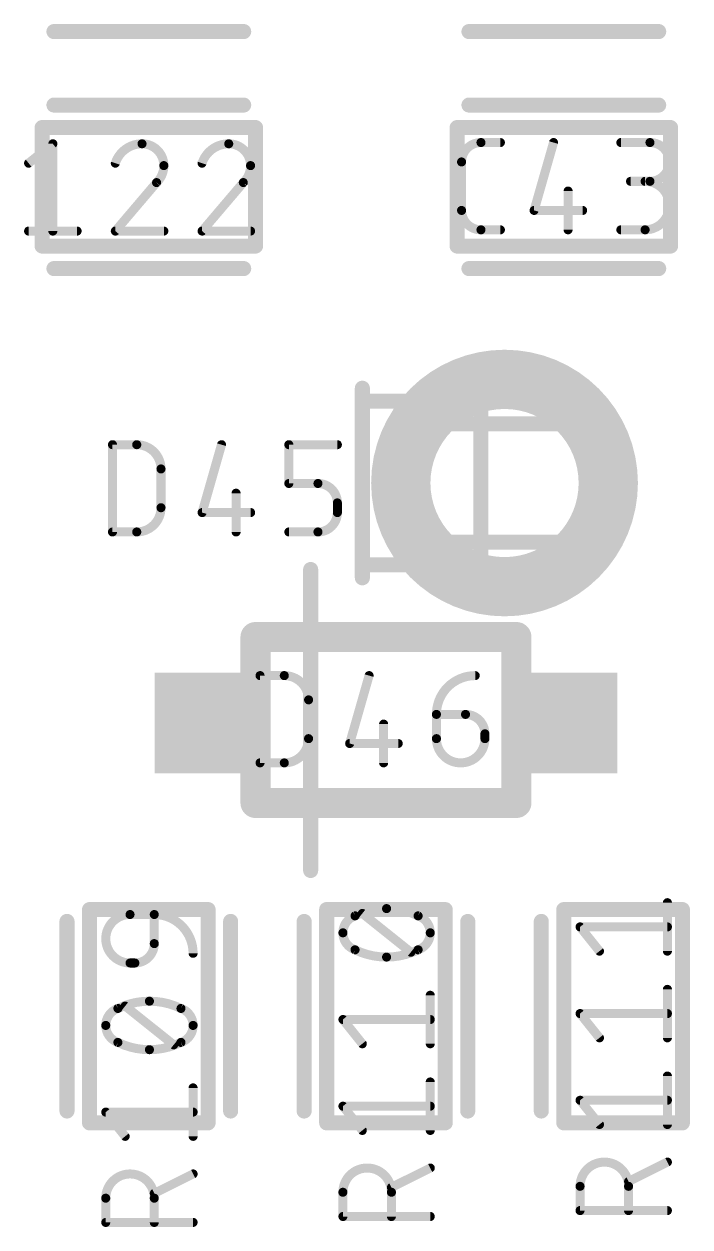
# Model space of a CAD drawing. Extents: x 0 to 107, y -11 to 54.
# Drawn here: x 45.95 to 51.56, y 9.72 to 19.87 of the extents above; entities that cross this region are included whole.
import ezdxf

# ---------------------------------------------------------------- set-up
doc = ezdxf.new("R2010")
doc.units = 0
for name, color, linetype in [('117', 253, 'CONTINUOUS'), ('21', 253, 'CONTINUOUS'), ('51', 253, 'CONTINUOUS')]:
    doc.layers.add(name, color=color, linetype=linetype)

# ---------------------------------------------------------------- blocks, each defined once
blk = doc.blocks.new('RECT')
blk.add_solid([(-0.5, -0.5), (0.5, -0.5), (-0.5, 0.5), (0.5, 0.5)])

msp = doc.modelspace()

# ---------------------------------------------------------------- linework, layer by layer
at = {"layer": '117', "const_width": 0.0762}
for points in [[(45.9861, 18.6994), (46.1907, 18.863)], [(46.1907, 18.863), (46.1907, 18.1264)], [(49.8013, 18.8736), (49.965, 18.8736)], [(50.4132, 18.8736), (50.2495, 18.3006)], [(50.9811, 18.8736), (51.2266, 18.8736)], [(49.6376, 18.3006), (49.6376, 18.7099)], [(51.2266, 18.5462), (51.0629, 18.5462)], [(47.0655, 18.5357), (46.7176, 18.1264)], [(47.797, 18.5357), (47.4492, 18.1264)], [(50.536, 18.4643), (50.536, 18.137)], [(50.2495, 18.3006), (50.6588, 18.3006)], [(49.965, 18.137), (49.8013, 18.137)], [(50.9811, 18.137), (51.1857, 18.137)], [(45.9861, 18.1264), (46.3953, 18.1264)], [(46.7176, 18.1264), (47.1269, 18.1264)], [(47.4492, 18.1264), (47.8584, 18.1264)], [(46.6936, 15.587), (46.6936, 16.3236)], [(46.6936, 16.3236), (46.8982, 16.3236)], [(47.6132, 16.3236), (47.4495, 15.7506)], [(48.1811, 15.9962), (48.1811, 16.3236)], [(48.1811, 16.3236), (48.5903, 16.3236)], [(47.1029, 16.1189), (47.1029, 15.7916)], [(47.736, 15.9143), (47.736, 15.587)], [(48.4266, 15.9962), (48.1811, 15.9962)], [(48.5903, 15.7506), (48.5903, 15.8325)], [(47.4495, 15.7506), (47.8588, 15.7506)], [(46.8982, 15.587), (46.6936, 15.587)], [(48.1811, 15.587), (48.4266, 15.587)], [(47.9381, 13.6381), (47.9381, 14.3747)], [(47.9381, 14.3747), (48.1427, 14.3747)], [(48.8577, 14.3747), (48.694, 13.8018)], [(48.3473, 14.1701), (48.3473, 13.8427)], [(49.4255, 14.0473), (49.6711, 14.0473)], [(49.4255, 13.8427), (49.4255, 14.0473)], [(48.9805, 13.9655), (48.9805, 13.6381)], [(49.8347, 13.8836), (49.8347, 13.8427)], [(48.694, 13.8018), (49.1032, 13.8018)], [(48.1427, 13.6381), (47.9381, 13.6381)], [(51.3736, 12.0492), (51.3736, 12.4584)], [(46.8416, 12.3584), (47.0462, 12.3584)], [(47.0462, 12.3584), (47.0462, 12.1129)], [(49.2099, 12.0401), (48.8006, 12.3675)], [(50.8006, 12.0492), (50.637, 12.2538)], [(50.637, 12.2538), (51.3736, 12.2538)], [(46.8825, 11.9492), (46.8416, 11.9492)], [(49.3736, 11.2676), (49.3736, 11.6769)], [(51.3736, 11.3176), (51.3736, 11.7269)], [(47.2099, 11.2586), (46.8006, 11.5859)], [(48.8006, 11.2676), (48.637, 11.4723)], [(48.637, 11.4723), (49.3736, 11.4723)], [(50.8006, 11.3176), (50.637, 11.5223)], [(50.637, 11.5223), (51.3736, 11.5223)], [(49.3736, 10.5361), (49.3736, 10.9453)], [(51.3736, 10.5861), (51.3736, 10.9953)], [(47.3736, 10.4861), (47.3736, 10.8953)], [(48.8006, 10.5361), (48.637, 10.7407)], [(48.637, 10.7407), (49.3736, 10.7407)], [(50.8006, 10.5861), (50.637, 10.7907)], [(50.637, 10.7907), (51.3736, 10.7907)], [(46.8006, 10.4861), (46.637, 10.6907)], [(46.637, 10.6907), (47.3736, 10.6907)], [(49.3736, 10.2189), (49.0462, 10.0553)], [(51.3736, 10.2689), (51.0462, 10.1052)], [(47.3736, 10.1689), (47.0462, 10.0053)], [(48.637, 9.8097), (48.637, 10.0143)], [(49.0462, 10.0143), (49.0462, 9.8097)], [(50.637, 9.8597), (50.637, 10.0643)], [(51.0462, 10.0643), (51.0462, 9.8597)], [(46.637, 9.7597), (46.637, 9.9643)], [(47.0462, 9.9643), (47.0462, 9.7597)], [(49.3736, 9.8097), (48.637, 9.8097)], [(51.3736, 9.8597), (50.637, 9.8597)], [(47.3736, 9.7597), (46.637, 9.7597)]]:
    msp.add_lwpolyline(points, dxfattribs=at)
at = {"layer": '117'}
for points, const_width in [([(46.2098, 18.863, 1), (46.1717, 18.863)], 0.0381), ([(46.2026, 18.8482, 1), (46.1788, 18.8779)], 0.0381), ([(46.9427, 18.863, 0.3252), (46.7176, 18.6994)], 0.0762), ([(46.9427, 18.8821, 1), (46.9427, 18.844)], 0.0381), ([(47.1269, 18.6789, 0.4142), (46.9427, 18.863)], 0.0762), ([(46.9427, 18.844, 1), (46.9427, 18.8821)], 0.0381), ([(47.6742, 18.863, 0.3252), (47.4492, 18.6994)], 0.0762), ([(47.6742, 18.8821, 1), (47.6742, 18.844)], 0.0381), ([(47.8584, 18.6789, 0.4142), (47.6742, 18.863)], 0.0762), ([(47.6742, 18.844, 1), (47.6742, 18.8821)], 0.0381), ([(49.8013, 18.8736, 0.4142), (49.6376, 18.7099)], 0.0762), ([(49.8013, 18.8926, 1), (49.8013, 18.8545)], 0.0381), ([(49.8013, 18.8545, 1), (49.8013, 18.8926)], 0.0381), ([(49.965, 18.8545, 1), (49.965, 18.8926)], 0.0381), ([(50.4315, 18.8683, 1), (50.3949, 18.8788)], 0.0381), ([(50.9811, 18.8926, 1), (50.9811, 18.8545)], 0.0381), ([(51.2266, 18.5462, 1), (51.2266, 18.8736)], 0.0762), ([(51.2266, 18.8926, 1), (51.2266, 18.8545)], 0.0381), ([(51.2266, 18.8545, 1), (51.2266, 18.8926)], 0.0381), ([(45.9742, 18.7142, 1), (45.998, 18.6845)], 0.0381), ([(46.6995, 18.7052, 1), (46.7358, 18.6935)], 0.0381), ([(47.0655, 18.5357, 0.2053), (47.1269, 18.6789)], 0.0762), ([(47.1459, 18.6789, 1), (47.1078, 18.6789)], 0.0381), ([(47.1078, 18.6789, 1), (47.1459, 18.6789)], 0.0381), ([(47.431, 18.7052, 1), (47.4673, 18.6935)], 0.0381), ([(47.797, 18.5357, 0.2053), (47.8584, 18.6789)], 0.0762), ([(47.8774, 18.6789, 1), (47.8393, 18.6789)], 0.0381), ([(47.8393, 18.6789, 1), (47.8774, 18.6789)], 0.0381), ([(49.6567, 18.7099, 1), (49.6186, 18.7099)], 0.0381), ([(49.6186, 18.7099, 1), (49.6567, 18.7099)], 0.0381), ([(51.0629, 18.5652, 1), (51.0629, 18.5271)], 0.0381), ([(51.1857, 18.137, 1), (51.1857, 18.5462)], 0.0762), ([(51.1857, 18.5652, 1), (51.1857, 18.5271)], 0.0381), ([(51.2266, 18.5652, 1), (51.2266, 18.5271)], 0.0381), ([(51.2266, 18.5271, 1), (51.2266, 18.5652)], 0.0381), ([(47.0523, 18.5495, 1), (47.0786, 18.5219)], 0.0381), ([(47.08, 18.5233, 1), (47.051, 18.548)], 0.0381), ([(47.7839, 18.5495, 1), (47.8101, 18.5219)], 0.0381), ([(47.8115, 18.5233, 1), (47.7825, 18.548)], 0.0381), ([(50.555, 18.4643, 1), (50.5169, 18.4643)], 0.0381), ([(49.6376, 18.3006, 0.4142), (49.8013, 18.137)], 0.0762), ([(49.6567, 18.3006, 1), (49.6186, 18.3006)], 0.0381), ([(49.6186, 18.3006, 1), (49.6567, 18.3006)], 0.0381), ([(50.2495, 18.3197, 1), (50.2495, 18.2816)], 0.0381), ([(50.2312, 18.3059, 1), (50.2679, 18.2954)], 0.0381), ([(50.6588, 18.2816, 1), (50.6588, 18.3197)], 0.0381), ([(49.8013, 18.156, 1), (49.8013, 18.1179)], 0.0381), ([(49.8013, 18.1179, 1), (49.8013, 18.156)], 0.0381), ([(49.965, 18.1179, 1), (49.965, 18.156)], 0.0381), ([(50.9811, 18.156, 1), (50.9811, 18.1179)], 0.0381), ([(51.1857, 18.156, 1), (51.1857, 18.1179)], 0.0381), ([(51.1857, 18.1179, 1), (51.1857, 18.156)], 0.0381), ([(45.9861, 18.1455, 1), (45.9861, 18.1074)], 0.0381), ([(46.1717, 18.1264, 1), (46.2098, 18.1264)], 0.0381), ([(46.3953, 18.1074, 1), (46.3953, 18.1455)], 0.0381), ([(46.7176, 18.1455, 1), (46.7176, 18.1074)], 0.0381), ([(46.7031, 18.1388, 1), (46.7322, 18.1141)], 0.0381), ([(47.1269, 18.1074, 1), (47.1269, 18.1455)], 0.0381), ([(47.4492, 18.1455, 1), (47.4492, 18.1074)], 0.0381), ([(47.4347, 18.1388, 1), (47.4637, 18.1141)], 0.0381), ([(47.8584, 18.1074, 1), (47.8584, 18.1455)], 0.0381), ([(50.5169, 18.137, 1), (50.555, 18.137)], 0.0381), ([(46.7127, 16.3236, 1), (46.6746, 16.3236)], 0.0381), ([(46.6936, 16.3426, 1), (46.6936, 16.3045)], 0.0381), ([(47.1029, 16.1189, 0.4142), (46.8982, 16.3236)], 0.0762), ([(46.8982, 16.3426, 1), (46.8982, 16.3045)], 0.0381), ([(46.8982, 16.3045, 1), (46.8982, 16.3426)], 0.0381), ([(47.6315, 16.3183, 1), (47.5949, 16.3288)], 0.0381), ([(48.2001, 16.3236, 1), (48.162, 16.3236)], 0.0381), ([(48.1811, 16.3426, 1), (48.1811, 16.3045)], 0.0381), ([(48.5903, 16.3045, 1), (48.5903, 16.3426)], 0.0381), ([(47.1219, 16.1189, 1), (47.0838, 16.1189)], 0.0381), ([(47.0838, 16.1189, 1), (47.1219, 16.1189)], 0.0381), ([(47.755, 15.9143, 1), (47.7169, 15.9143)], 0.0381), ([(48.162, 15.9962, 1), (48.2001, 15.9962)], 0.0381), ([(48.1811, 16.0152, 1), (48.1811, 15.9771)], 0.0381), ([(48.5903, 15.8325, 0.4142), (48.4266, 15.9962)], 0.0762), ([(48.4266, 16.0152, 1), (48.4266, 15.9771)], 0.0381), ([(48.4266, 15.9771, 1), (48.4266, 16.0152)], 0.0381), ([(48.6093, 15.8325, 1), (48.5712, 15.8325)], 0.0381), ([(48.5712, 15.8325, 1), (48.6093, 15.8325)], 0.0381), ([(46.8982, 15.587, 0.4142), (47.1029, 15.7916)], 0.0762), ([(47.1219, 15.7916, 1), (47.0838, 15.7916)], 0.0381), ([(47.0838, 15.7916, 1), (47.1219, 15.7916)], 0.0381), ([(47.4495, 15.7697, 1), (47.4495, 15.7316)], 0.0381), ([(47.4312, 15.7559, 1), (47.4679, 15.7454)], 0.0381), ([(47.8588, 15.7316, 1), (47.8588, 15.7697)], 0.0381), ([(48.4266, 15.587, 0.4142), (48.5903, 15.7506)], 0.0762), ([(48.6093, 15.7506, 1), (48.5712, 15.7506)], 0.0381), ([(48.5712, 15.7506, 1), (48.6093, 15.7506)], 0.0381), ([(46.6936, 15.606, 1), (46.6936, 15.5679)], 0.0381), ([(46.6746, 15.587, 1), (46.7127, 15.587)], 0.0381), ([(46.8982, 15.606, 1), (46.8982, 15.5679)], 0.0381), ([(46.8982, 15.5679, 1), (46.8982, 15.606)], 0.0381), ([(47.7169, 15.587, 1), (47.755, 15.587)], 0.0381), ([(48.1811, 15.606, 1), (48.1811, 15.5679)], 0.0381), ([(48.4266, 15.606, 1), (48.4266, 15.5679)], 0.0381), ([(48.4266, 15.5679, 1), (48.4266, 15.606)], 0.0381), ([(47.9381, 14.3938, 1), (47.9381, 14.3557)], 0.0381), ([(47.9572, 14.3747, 1), (47.9191, 14.3747)], 0.0381), ([(48.1427, 14.3938, 1), (48.1427, 14.3557)], 0.0381), ([(48.3473, 14.1701, 0.4142), (48.1427, 14.3747)], 0.0762), ([(48.1427, 14.3557, 1), (48.1427, 14.3938)], 0.0381), ([(48.876, 14.3695, 1), (48.8394, 14.3799)], 0.0381), ([(49.7529, 14.3747, 0.4142), (49.4255, 14.0473)], 0.0762), ([(49.7529, 14.3557, 1), (49.7529, 14.3937)], 0.0381), ([(48.3664, 14.1701, 1), (48.3283, 14.1701)], 0.0381), ([(48.3283, 14.1701, 1), (48.3664, 14.1701)], 0.0381), ([(49.4255, 14.0664, 1), (49.4255, 14.0283)], 0.0381), ([(49.4446, 14.0473, 1), (49.4065, 14.0473)], 0.0381), ([(49.4065, 14.0473, 1), (49.4446, 14.0473)], 0.0381), ([(49.8347, 13.8836, 0.4142), (49.6711, 14.0473)], 0.0762), ([(49.6711, 14.0664, 1), (49.6711, 14.0283)], 0.0381), ([(49.6711, 14.0283, 1), (49.6711, 14.0664)], 0.0381), ([(48.9995, 13.9655, 1), (48.9614, 13.9655)], 0.0381), ([(49.8538, 13.8836, 1), (49.8157, 13.8836)], 0.0381), ([(48.1427, 13.6381, 0.4142), (48.3473, 13.8427)], 0.0762), ([(48.3664, 13.8427, 1), (48.3283, 13.8427)], 0.0381), ([(48.3283, 13.8427, 1), (48.3664, 13.8427)], 0.0381), ([(48.694, 13.8208, 1), (48.694, 13.7827)], 0.0381), ([(48.6757, 13.807, 1), (48.7123, 13.7966)], 0.0381), ([(49.1032, 13.7827, 1), (49.1032, 13.8208)], 0.0381), ([(49.4255, 13.8427, 1), (49.8347, 13.8427)], 0.0762), ([(49.4446, 13.8427, 1), (49.4065, 13.8427)], 0.0381), ([(49.4065, 13.8427, 1), (49.4446, 13.8427)], 0.0381), ([(49.8157, 13.8836, 1), (49.8538, 13.8836)], 0.0381), ([(49.8538, 13.8427, 1), (49.8157, 13.8427)], 0.0381), ([(49.8157, 13.8427, 1), (49.8538, 13.8427)], 0.0381), ([(47.9381, 13.6572, 1), (47.9381, 13.6191)], 0.0381), ([(47.9191, 13.6381, 1), (47.9572, 13.6381)], 0.0381), ([(48.1427, 13.6571, 1), (48.1427, 13.6191)], 0.0381), ([(48.1427, 13.6191, 1), (48.1427, 13.6572)], 0.0381), ([(48.9614, 13.6381, 1), (48.9995, 13.6381)], 0.0381), ([(51.3926, 12.4584, 1), (51.3545, 12.4584)], 0.0381), ([(46.8416, 12.3584, 1), (46.8416, 11.9492)], 0.0762), ([(46.8416, 12.3774, 1), (46.8416, 12.3393)], 0.0381), ([(46.8416, 12.3393, 1), (46.8416, 12.3774)], 0.0381), ([(47.0652, 12.3584, 1), (47.0271, 12.3584)], 0.0381), ([(47.3736, 12.031, 0.4142), (47.0462, 12.3584)], 0.0762), ([(47.0462, 12.3774, 1), (47.0462, 12.3393)], 0.0381), ([(47.0462, 12.3393, 1), (47.0462, 12.3774)], 0.0381), ([(49.0053, 12.4084, 0.1139), (48.7393, 12.347)], 0.0762), ([(48.8125, 12.3823, 1), (48.7887, 12.3526)], 0.0381), ([(49.2713, 12.347, 0.1139), (49.0053, 12.4084)], 0.0762), ([(49.0053, 12.4274, 1), (49.0053, 12.3893)], 0.0381), ([(49.0053, 12.3893, 1), (49.0053, 12.4274)], 0.0381), ([(48.7393, 12.347, 0.3205), (48.637, 12.2038)], 0.0762), ([(48.7309, 12.3641, 1), (48.7476, 12.3299)], 0.0381), ([(48.7454, 12.329, 1), (48.7331, 12.365)], 0.0381), ([(49.3736, 12.2038, 0.3205), (49.2713, 12.347)], 0.0762), ([(49.2774, 12.365, 1), (49.2651, 12.329)], 0.0381), ([(49.2629, 12.3299, 1), (49.2796, 12.3641)], 0.0381), ([(50.6518, 12.2657, 1), (50.6221, 12.2419)], 0.0381), ([(50.637, 12.2728, 1), (50.637, 12.2347)], 0.0381), ([(51.3736, 12.2347, 1), (51.3736, 12.2728)], 0.0381), ([(48.656, 12.2038, 1), (48.6179, 12.2038)], 0.0381), ([(48.6179, 12.2038, 1), (48.656, 12.2038)], 0.0381), ([(48.637, 12.2038, 0.3205), (48.7393, 12.0605)], 0.0762), ([(49.2713, 12.0605, 0.3204), (49.3736, 12.2038)], 0.0762), ([(49.3926, 12.2038, 1), (49.3545, 12.2038)], 0.0381), ([(49.3545, 12.2038, 1), (49.3926, 12.2038)], 0.0381), ([(46.8825, 11.9492, 0.4142), (47.0462, 12.1129)], 0.0762), ([(47.0652, 12.1129, 1), (47.0271, 12.1129)], 0.0381), ([(47.0271, 12.1129, 1), (47.0652, 12.1129)], 0.0381), ([(48.7476, 12.0777, 1), (48.7309, 12.0434)], 0.0381), ([(48.7393, 12.0605, 0.1139), (49.0053, 11.9992)], 0.0762), ([(48.7331, 12.0425, 1), (48.7454, 12.0786)], 0.0381), ([(49.0053, 11.9992, 0.1139), (49.2713, 12.0605)], 0.0762), ([(49.2651, 12.0786, 1), (49.2774, 12.0425)], 0.0381), ([(49.2796, 12.0434, 1), (49.2629, 12.0777)], 0.0381), ([(46.8416, 11.9682, 1), (46.8416, 11.9301)], 0.0381), ([(46.8416, 11.9301, 1), (46.8416, 11.9682)], 0.0381), ([(46.8825, 11.9682, 1), (46.8825, 11.9301)], 0.0381), ([(46.8825, 11.9301, 1), (46.8825, 11.9682)], 0.0381), ([(47.3545, 12.031, 1), (47.3926, 12.031)], 0.0381), ([(49.0053, 12.0182, 1), (49.0053, 11.9801)], 0.0381), ([(49.0053, 11.9801, 1), (49.0053, 12.0182)], 0.0381), ([(49.198, 12.0252, 1), (49.2218, 12.055)], 0.0381), ([(50.7858, 12.0373, 1), (50.8155, 12.0611)], 0.0381), ([(51.3545, 12.0492, 1), (51.3926, 12.0492)], 0.0381), ([(49.3926, 11.6769, 1), (49.3545, 11.6769)], 0.0381), ([(51.3926, 11.7269, 1), (51.3545, 11.7269)], 0.0381), ([(46.7393, 11.5655, 0.3205), (46.637, 11.4223)], 0.0762), ([(47.0053, 11.6269, 0.1139), (46.7393, 11.5655)], 0.0762), ([(46.7309, 11.5826, 1), (46.7476, 11.5484)], 0.0381), ([(46.7454, 11.5475, 1), (46.7331, 11.5835)], 0.0381), ([(46.8125, 11.6008, 1), (46.7887, 11.5711)], 0.0381), ([(47.2713, 11.5655, 0.1139), (47.0053, 11.6269)], 0.0762), ([(47.0053, 11.6459, 1), (47.0053, 11.6078)], 0.0381), ([(47.0053, 11.6078, 1), (47.0053, 11.6459)], 0.0381), ([(47.3736, 11.4223, 0.3205), (47.2713, 11.5655)], 0.0762), ([(47.2774, 11.5835, 1), (47.2651, 11.5475)], 0.0381), ([(47.2629, 11.5484, 1), (47.2796, 11.5826)], 0.0381), ([(48.6518, 11.4842, 1), (48.6221, 11.4604)], 0.0381), ([(48.637, 11.4913, 1), (48.637, 11.4532)], 0.0381), ([(49.3736, 11.4532, 1), (49.3736, 11.4913)], 0.0381), ([(50.6518, 11.5342, 1), (50.6221, 11.5104)], 0.0381), ([(50.637, 11.5413, 1), (50.637, 11.5032)], 0.0381), ([(51.3736, 11.5032, 1), (51.3736, 11.5413)], 0.0381), ([(46.656, 11.4223, 1), (46.6179, 11.4223)], 0.0381), ([(46.6179, 11.4223, 1), (46.656, 11.4223)], 0.0381), ([(46.637, 11.4223, 0.3205), (46.7393, 11.279)], 0.0762), ([(47.2713, 11.279, 0.3204), (47.3736, 11.4223)], 0.0762), ([(47.3926, 11.4223, 1), (47.3545, 11.4223)], 0.0381), ([(47.3545, 11.4223, 1), (47.3926, 11.4223)], 0.0381), ([(46.7393, 11.279, 0.1139), (47.0053, 11.2176)], 0.0762), ([(46.7476, 11.2961, 1), (46.7309, 11.2619)], 0.0381), ([(46.7331, 11.261, 1), (46.7454, 11.297)], 0.0381), ([(47.0053, 11.2176, 0.1139), (47.2713, 11.279)], 0.0762), ([(47.198, 11.2437, 1), (47.2218, 11.2734)], 0.0381), ([(47.2651, 11.297, 1), (47.2774, 11.261)], 0.0381), ([(47.2796, 11.2619, 1), (47.2629, 11.2961)], 0.0381), ([(48.7858, 11.2557, 1), (48.8155, 11.2795)], 0.0381), ([(49.3545, 11.2676, 1), (49.3926, 11.2676)], 0.0381), ([(50.7858, 11.3057, 1), (50.8155, 11.3295)], 0.0381), ([(51.3545, 11.3176, 1), (51.3926, 11.3176)], 0.0381), ([(47.0053, 11.2367, 1), (47.0053, 11.1986)], 0.0381), ([(47.0053, 11.1986, 1), (47.0053, 11.2367)], 0.0381), ([(49.3926, 10.9453, 1), (49.3545, 10.9453)], 0.0381), ([(51.3926, 10.9953, 1), (51.3545, 10.9953)], 0.0381), ([(47.3926, 10.8953, 1), (47.3545, 10.8953)], 0.0381), ([(48.637, 10.7598, 1), (48.637, 10.7217)], 0.0381), ([(48.6518, 10.7526, 1), (48.6221, 10.7288)], 0.0381), ([(49.3736, 10.7217, 1), (49.3736, 10.7598)], 0.0381), ([(50.6518, 10.8026, 1), (50.6221, 10.7788)], 0.0381), ([(50.637, 10.8098, 1), (50.637, 10.7717)], 0.0381), ([(51.3736, 10.7717, 1), (51.3736, 10.8098)], 0.0381), ([(46.6518, 10.7026, 1), (46.6221, 10.6788)], 0.0381), ([(46.637, 10.7098, 1), (46.637, 10.6717)], 0.0381), ([(47.3736, 10.6717, 1), (47.3736, 10.7098)], 0.0381), ([(48.7858, 10.5242, 1), (48.8155, 10.548)], 0.0381), ([(50.7858, 10.5742, 1), (50.8155, 10.598)], 0.0381), ([(51.3545, 10.5861, 1), (51.3926, 10.5861)], 0.0381), ([(46.7858, 10.4742, 1), (46.8155, 10.498)], 0.0381), ([(47.3545, 10.4861, 1), (47.3926, 10.4861)], 0.0381), ([(49.3545, 10.5361, 1), (49.3926, 10.5361)], 0.0381), ([(49.0462, 10.0143, 1), (48.637, 10.0143)], 0.0762), ([(49.3821, 10.2019, 1), (49.365, 10.236)], 0.0381), ([(51.0462, 10.0643, 1), (50.637, 10.0643)], 0.0762), ([(51.3821, 10.2519, 1), (51.365, 10.286)], 0.0381), ([(47.0462, 9.9643, 1), (46.637, 9.9643)], 0.0762), ([(47.3821, 10.1519, 1), (47.365, 10.186)], 0.0381), ([(48.656, 10.0143, 1), (48.6179, 10.0143)], 0.0381), ([(49.0652, 10.0143, 1), (49.0271, 10.0143)], 0.0381), ([(49.0377, 10.0723, 1), (49.0547, 10.0382)], 0.0381), ([(50.656, 10.0643, 1), (50.6179, 10.0643)], 0.0381), ([(50.6179, 10.0643, 1), (50.656, 10.0643)], 0.0381), ([(51.0652, 10.0643, 1), (51.0271, 10.0643)], 0.0381), ([(51.0271, 10.0643, 1), (51.0652, 10.0643)], 0.0381), ([(51.0377, 10.1223, 1), (51.0547, 10.0882)], 0.0381), ([(46.656, 9.9643, 1), (46.6179, 9.9643)], 0.0381), ([(46.6179, 9.9643, 1), (46.656, 9.9643)], 0.0381), ([(47.0652, 9.9643, 1), (47.0271, 9.9643)], 0.0381), ([(47.0271, 9.9643, 1), (47.0652, 9.9643)], 0.0381), ([(47.0377, 10.0223, 1), (47.0547, 9.9882)], 0.0381), ([(48.6179, 10.0143, 1), (48.656, 10.0143)], 0.0381), ([(49.0271, 10.0143, 1), (49.0652, 10.0143)], 0.0381), ([(48.637, 9.8288, 1), (48.637, 9.7907)], 0.0381), ([(49.3736, 9.7907, 1), (49.3736, 9.8288)], 0.0381), ([(50.6179, 9.8597, 1), (50.656, 9.8597)], 0.0381), ([(50.637, 9.8788, 1), (50.637, 9.8407)], 0.0381), ([(51.0271, 9.8597, 1), (51.0652, 9.8597)], 0.0381), ([(51.3736, 9.8407, 1), (51.3736, 9.8788)], 0.0381), ([(46.6179, 9.7597, 1), (46.656, 9.7597)], 0.0381), ([(46.637, 9.7788, 1), (46.637, 9.7407)], 0.0381), ([(47.0271, 9.7597, 1), (47.0652, 9.7597)], 0.0381), ([(47.3736, 9.7407, 1), (47.3736, 9.7788)], 0.0381), ([(48.6179, 9.8097, 1), (48.656, 9.8097)], 0.0381), ([(49.0271, 9.8097, 1), (49.0652, 9.8097)], 0.0381)]:
    msp.add_lwpolyline(points, format="xyb", dxfattribs=dict(at, const_width=const_width))
at = {"layer": '21', "const_width": 0.127}
for points in [[(47.8, 19.81), (46.2, 19.81)], [(49.7, 19.81), (51.3, 19.81)], [(46.2, 19.19), (47.8, 19.19)], [(51.3, 19.19), (49.7, 19.19)], [(46.2, 17.81), (47.8, 17.81)], [(51.3, 17.81), (49.7, 17.81)], [(48.801, 16.8), (48.801, 15.2)], [(49.801, 16.8), (49.801, 15.2)], [(50.8, 16.69), (48.8, 16.69)], [(48.365, 15.27), (48.365, 12.73)], [(50.8, 15.31), (48.8, 15.31)], [(46.31, 10.7), (46.31, 12.3)], [(47.69, 10.7), (47.69, 12.3)], [(48.31, 10.7), (48.31, 12.3)], [(49.69, 10.7), (49.69, 12.3)], [(50.31, 10.7), (50.31, 12.3)]]:
    msp.add_lwpolyline(points, dxfattribs=at)
at = {"layer": '21'}
for points, const_width in [([(46.2, 19.8418, 1), (46.2, 19.7783)], 0.0635), ([(47.8, 19.7783, 1), (47.8, 19.8418)], 0.0635), ([(49.7, 19.8418, 1), (49.7, 19.7783)], 0.0635), ([(51.3, 19.7783, 1), (51.3, 19.8418)], 0.0635), ([(46.2, 19.2218, 1), (46.2, 19.1583)], 0.0635), ([(47.8, 19.1583, 1), (47.8, 19.2218)], 0.0635), ([(49.7, 19.2218, 1), (49.7, 19.1583)], 0.0635), ([(51.3, 19.1583, 1), (51.3, 19.2218)], 0.0635), ([(46.2, 17.8418, 1), (46.2, 17.7783)], 0.0635), ([(47.8, 17.7783, 1), (47.8, 17.8418)], 0.0635), ([(49.7, 17.8418, 1), (49.7, 17.7783)], 0.0635), ([(51.3, 17.7783, 1), (51.3, 17.8418)], 0.0635), ([(50, 15.125, 1), (50, 16.875, 1), (50, 15.125)], 0.5), ([(48.8328, 16.8, 1), (48.7692, 16.8)], 0.0635), ([(49.8328, 16.8, 1), (49.7692, 16.8)], 0.0635), ([(48.8, 16.7218, 1), (48.8, 16.6583)], 0.0635), ([(50.8, 16.6583, 1), (50.8, 16.7218)], 0.0635), ([(48.3968, 15.27, 1), (48.3332, 15.27)], 0.0635), ([(48.8, 15.3418, 1), (48.8, 15.2782)], 0.0635), ([(50.8, 15.2782, 1), (50.8, 15.3418)], 0.0635), ([(48.7692, 15.2, 1), (48.8328, 15.2)], 0.0635), ([(49.7692, 15.2, 1), (49.8328, 15.2)], 0.0635), ([(48.3332, 12.73, 1), (48.3968, 12.73)], 0.0635), ([(46.3418, 12.3, 1), (46.2782, 12.3)], 0.0635), ([(47.7218, 12.3, 1), (47.6583, 12.3)], 0.0635), ([(48.3418, 12.3, 1), (48.2782, 12.3)], 0.0635), ([(49.7218, 12.3, 1), (49.6583, 12.3)], 0.0635), ([(50.3418, 12.3, 1), (50.2782, 12.3)], 0.0635), ([(46.2782, 10.7, 1), (46.3418, 10.7)], 0.0635), ([(47.6583, 10.7, 1), (47.7218, 10.7)], 0.0635), ([(48.2782, 10.7, 1), (48.3418, 10.7)], 0.0635), ([(49.6583, 10.7, 1), (49.7218, 10.7)], 0.0635), ([(50.2782, 10.7, 1), (50.3418, 10.7)], 0.0635)]:
    msp.add_lwpolyline(points, format="xyb", dxfattribs=dict(at, const_width=const_width))
at = {"layer": '51'}
for points, const_width in [([(46.1318, 19, 1), (46.0682, 19)], 0.0635), ([(46.1, 19.0317, 1), (46.1, 18.9683)], 0.0635), ([(47.9318, 19, 1), (47.8683, 19)], 0.0635), ([(47.9, 18.9683, 1), (47.9, 19.0317)], 0.0635), ([(49.6318, 19, 1), (49.5682, 19)], 0.0635), ([(49.6, 19.0317, 1), (49.6, 18.9683)], 0.0635), ([(51.4318, 19, 1), (51.3683, 19)], 0.0635), ([(51.4, 18.9683, 1), (51.4, 19.0317)], 0.0635), ([(46.0682, 18, 1), (46.1318, 18)], 0.0635), ([(46.1, 18.0317, 1), (46.1, 17.9683)], 0.0635), ([(47.8683, 18, 1), (47.9318, 18)], 0.0635), ([(47.9, 17.9683, 1), (47.9, 18.0317)], 0.0635), ([(49.5682, 18, 1), (49.6318, 18)], 0.0635), ([(49.6, 18.0317, 1), (49.6, 17.9683)], 0.0635), ([(51.3683, 18, 1), (51.4318, 18)], 0.0635), ([(51.4, 17.9683, 1), (51.4, 18.0317)], 0.0635), ([(49.1318, 16.5, 1), (49.0682, 16.5)], 0.0635), ([(49.1, 16.5317, 1), (49.1, 16.4683)], 0.0635), ([(50.9318, 16.5, 1), (50.8683, 16.5)], 0.0635), ([(50.9, 16.4683, 1), (50.9, 16.5317)], 0.0635), ([(49.1, 15.5318, 1), (49.1, 15.4682)], 0.0635), ([(50.9, 15.4682, 1), (50.9, 15.5318)], 0.0635), ([(49.0682, 15.5, 1), (49.1318, 15.5)], 0.0635), ([(50.8683, 15.5, 1), (50.9318, 15.5)], 0.0635), ([(47.9, 14.7635, 1), (47.9, 14.6365)], 0.127), ([(47.9635, 14.7, 1), (47.8365, 14.7)], 0.127), ([(50.1635, 14.7, 1), (50.0365, 14.7)], 0.127), ([(50.1, 14.6365, 1), (50.1, 14.7635)], 0.127), ([(47.9, 13.3635, 1), (47.9, 13.2365)], 0.127), ([(50.1, 13.2365, 1), (50.1, 13.3635)], 0.127), ([(47.8365, 13.3, 1), (47.9635, 13.3)], 0.127), ([(50.0365, 13.3, 1), (50.1635, 13.3)], 0.127), ([(46.5, 12.4318, 1), (46.5, 12.3682)], 0.0635), ([(46.5318, 12.4, 1), (46.4682, 12.4)], 0.0635), ([(47.5318, 12.4, 1), (47.4682, 12.4)], 0.0635), ([(47.5, 12.3682, 1), (47.5, 12.4318)], 0.0635), ([(48.5, 12.4318, 1), (48.5, 12.3682)], 0.0635), ([(48.5318, 12.4, 1), (48.4682, 12.4)], 0.0635), ([(49.5318, 12.4, 1), (49.4682, 12.4)], 0.0635), ([(49.5, 12.3682, 1), (49.5, 12.4318)], 0.0635), ([(50.5, 12.4318, 1), (50.5, 12.3682)], 0.0635), ([(50.5318, 12.4, 1), (50.4682, 12.4)], 0.0635), ([(51.5318, 12.4, 1), (51.4682, 12.4)], 0.0635), ([(51.5, 12.3682, 1), (51.5, 12.4318)], 0.0635), ([(46.5, 10.6318, 1), (46.5, 10.5682)], 0.0635), ([(47.5, 10.5682, 1), (47.5, 10.6318)], 0.0635), ([(48.5, 10.6318, 1), (48.5, 10.5682)], 0.0635), ([(49.5, 10.5682, 1), (49.5, 10.6318)], 0.0635), ([(50.5, 10.6318, 1), (50.5, 10.5682)], 0.0635), ([(51.5, 10.5682, 1), (51.5, 10.6318)], 0.0635), ([(46.4682, 10.6, 1), (46.5318, 10.6)], 0.0635), ([(47.4682, 10.6, 1), (47.5318, 10.6)], 0.0635), ([(48.4682, 10.6, 1), (48.5318, 10.6)], 0.0635), ([(49.4682, 10.6, 1), (49.5318, 10.6)], 0.0635), ([(50.4682, 10.6, 1), (50.5318, 10.6)], 0.0635), ([(51.4682, 10.6, 1), (51.5318, 10.6)], 0.0635)]:
    msp.add_lwpolyline(points, format="xyb", dxfattribs=dict(at, const_width=const_width))
for points, const_width in [([(46.1, 19), (47.9, 19)], 0.127), ([(46.1, 19), (46.1, 18)], 0.127), ([(47.9, 19), (47.9, 18)], 0.127), ([(51.4, 19), (49.6, 19)], 0.127), ([(49.6, 18), (49.6, 19)], 0.127), ([(51.4, 18), (51.4, 19)], 0.127), ([(46.1, 18), (47.9, 18)], 0.127), ([(51.4, 18), (49.6, 18)], 0.127), ([(50.9, 16.5), (49.1, 16.5)], 0.127), ([(49.1, 15.5), (49.1, 16.5)], 0.127), ([(50.9, 15.5), (50.9, 16.5)], 0.127), ([(50.9, 15.5), (49.1, 15.5)], 0.127), ([(47.9, 14.7), (50.1, 14.7)], 0.254), ([(47.9, 13.3), (47.9, 14.7)], 0.254), ([(50.1, 14.7), (50.1, 13.3)], 0.254), ([(50.1, 13.3), (47.9, 13.3)], 0.254), ([(46.5, 10.6), (46.5, 12.4)], 0.127), ([(46.5, 12.4), (47.5, 12.4)], 0.127), ([(47.5, 10.6), (47.5, 12.4)], 0.127), ([(48.5, 10.6), (48.5, 12.4)], 0.127), ([(48.5, 12.4), (49.5, 12.4)], 0.127), ([(49.5, 10.6), (49.5, 12.4)], 0.127), ([(50.5, 10.6), (50.5, 12.4)], 0.127), ([(50.5, 12.4), (51.5, 12.4)], 0.127), ([(51.5, 10.6), (51.5, 12.4)], 0.127), ([(46.5, 10.6), (47.5, 10.6)], 0.127), ([(48.5, 10.6), (49.5, 10.6)], 0.127), ([(50.5, 10.6), (51.5, 10.6)], 0.127)]:
    msp.add_lwpolyline(points, dxfattribs=dict(at, const_width=const_width))

# ---------------------------------------------------------------- block references
at = {"layer": '51', "xscale": 0.75, "yscale": 0.85}
for p in [(47.425, 13.975), (50.575, 13.975)]:
    msp.add_blockref('RECT', p, dxfattribs=at)

doc.saveas('drawing.dxf')
